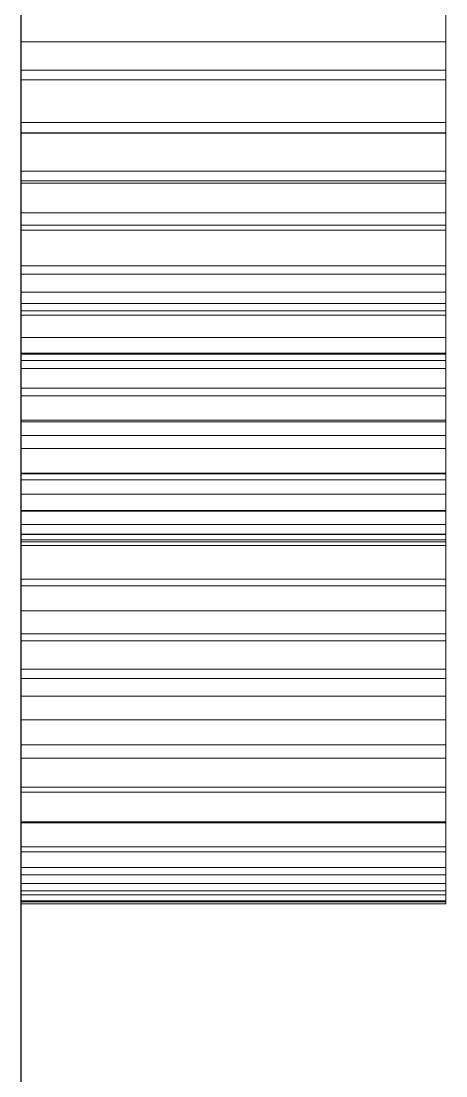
# Paper-space layout '01_三视图' of a CAD drawing. Header units: millimetres. Extents: x 8 to 451, y 8 to 289.
# Drawn here: x 157.5 to 157.64, y 208.4234 to 208.7708 of the extents above; entities that cross this region are included whole.
import ezdxf

# ---------------------------------------------------------------- set-up
doc = ezdxf.new("R2010")
doc.units = ezdxf.units.MM
doc.linetypes.add('WP_HIDDEN', pattern=[2.3, 1.5, -0.8])
doc.layers.add('HIDDEN', color=7, linetype='WP_HIDDEN', lineweight=13)
doc.layers.add('VISIBLE', color=7, linetype='CONTINUOUS', lineweight=25)

psp = doc.layouts.new('01_三视图')

# ---------------------------------------------------------------- linework, layer by layer
at = {"layer": 'HIDDEN'}
for points in [[(157.5, 208.76401), (157.5, 208.77956)], [(157.64, 208.77956), (157.64, 208.76401)], [(157.5, 208.7708), (157.5, 208.73742)], [(157.64, 208.73742), (157.64, 208.7708)], [(157.5, 208.75148), (157.5, 208.76401)], [(157.5, 208.76401), (157.64, 208.76401)], [(157.64, 208.76401), (157.64, 208.75148)], [(157.5, 208.75469), (157.5, 208.73386)], [(157.5, 208.72133), (157.5, 208.75469)], [(157.5, 208.75469), (157.64, 208.75469)], [(157.64, 208.73386), (157.64, 208.75469)], [(157.64, 208.75469), (157.64, 208.72133)], [(157.5, 208.73396), (157.5, 208.75148)], [(157.5, 208.75148), (157.64, 208.75148)], [(157.64, 208.75148), (157.64, 208.73396)], [(157.5, 208.73742), (157.5, 208.70766)], [(157.5, 208.73742), (157.64, 208.73742)], [(157.64, 208.70766), (157.64, 208.73742)], [(157.5, 208.71745), (157.5, 208.73396)], [(157.5, 208.73396), (157.64, 208.73396)], [(157.5, 208.73386), (157.5, 208.7182)], [(157.5, 208.73386), (157.64, 208.73386)], [(157.64, 208.73396), (157.64, 208.71745)], [(157.64, 208.7182), (157.64, 208.73386)], [(157.5, 208.69014), (157.5, 208.72133)], [(157.5, 208.72133), (157.64, 208.72133)], [(157.64, 208.72133), (157.64, 208.69014)], [(157.5, 208.7182), (157.5, 208.70363)], [(157.5, 208.7182), (157.64, 208.7182)], [(157.5, 208.70193), (157.5, 208.71745)], [(157.5, 208.71745), (157.64, 208.71745)], [(157.64, 208.70363), (157.64, 208.7182)], [(157.64, 208.71745), (157.64, 208.70193)], [(157.5, 208.70766), (157.5, 208.68152)], [(157.5, 208.70766), (157.64, 208.70766)], [(157.64, 208.68152), (157.64, 208.70766)], [(157.5, 208.70363), (157.5, 208.69017)], [(157.5, 208.70363), (157.64, 208.70363)], [(157.64, 208.69017), (157.64, 208.70363)], [(157.5, 208.68742), (157.5, 208.70193)], [(157.5, 208.70193), (157.64, 208.70193)], [(157.64, 208.70193), (157.64, 208.68742)], [(157.5, 208.69017), (157.5, 208.67781)], [(157.5, 208.69017), (157.64, 208.69017)], [(157.5, 208.67536), (157.5, 208.69014)], [(157.5, 208.69014), (157.64, 208.69014)], [(157.64, 208.67781), (157.64, 208.69017)], [(157.64, 208.69014), (157.64, 208.67536)], [(157.5, 208.6739), (157.5, 208.68742)], [(157.5, 208.68742), (157.64, 208.68742)], [(157.64, 208.68742), (157.64, 208.6739)], [(157.5, 208.68152), (157.5, 208.65899)], [(157.5, 208.68152), (157.64, 208.68152)], [(157.64, 208.65899), (157.64, 208.68152)], [(157.5, 208.67781), (157.5, 208.66654)], [(157.5, 208.67781), (157.64, 208.67781)], [(157.5, 208.66112), (157.5, 208.67536)], [(157.5, 208.67536), (157.64, 208.67536)], [(157.64, 208.66654), (157.64, 208.67781)], [(157.64, 208.67536), (157.64, 208.66112)], [(157.5, 208.66139), (157.5, 208.6739)], [(157.5, 208.6739), (157.64, 208.6739)], [(157.64, 208.6739), (157.64, 208.66139)], [(157.5, 208.66654), (157.5, 208.65638)], [(157.5, 208.66654), (157.64, 208.66654)], [(157.64, 208.65638), (157.64, 208.66654)], [(157.5, 208.64988), (157.5, 208.66139)], [(157.5, 208.66139), (157.64, 208.66139)], [(157.5, 208.64742), (157.5, 208.66112)], [(157.5, 208.66112), (157.64, 208.66112)], [(157.64, 208.66139), (157.64, 208.64988)], [(157.64, 208.66112), (157.64, 208.64742)], [(157.5, 208.65899), (157.5, 208.63881)], [(157.5, 208.65899), (157.64, 208.65899)], [(157.64, 208.63881), (157.64, 208.65899)], [(157.5, 208.65638), (157.5, 208.64732)], [(157.5, 208.65638), (157.64, 208.65638)], [(157.64, 208.64732), (157.64, 208.65638)], [(157.5, 208.63937), (157.5, 208.64988)], [(157.5, 208.64988), (157.64, 208.64988)], [(157.5, 208.63426), (157.5, 208.64742)], [(157.5, 208.64742), (157.64, 208.64742)], [(157.5, 208.64732), (157.5, 208.63937)], [(157.5, 208.64732), (157.64, 208.64732)], [(157.64, 208.64988), (157.64, 208.63937)], [(157.64, 208.64742), (157.64, 208.63426)], [(157.64, 208.63937), (157.64, 208.64732)], [(157.5, 208.62998), (157.5, 208.63937)], [(157.5, 208.63937), (157.64, 208.63937)], [(157.5, 208.63881), (157.5, 208.61972)], [(157.5, 208.63881), (157.64, 208.63881)], [(157.64, 208.62998), (157.64, 208.63937)], [(157.64, 208.61972), (157.64, 208.63881)], [(157.5, 208.62164), (157.5, 208.63426)], [(157.5, 208.63426), (157.64, 208.63426)], [(157.64, 208.63426), (157.64, 208.62164)], [(157.5, 208.62185), (157.5, 208.62998)], [(157.5, 208.62998), (157.64, 208.62998)], [(157.64, 208.62185), (157.64, 208.62998)], [(157.5, 208.61497), (157.5, 208.62185)], [(157.5, 208.62185), (157.64, 208.62185)], [(157.5, 208.60957), (157.5, 208.62164)], [(157.5, 208.62164), (157.64, 208.62164)], [(157.5, 208.61972), (157.5, 208.60172)], [(157.5, 208.61972), (157.64, 208.61972)], [(157.64, 208.61497), (157.64, 208.62185)], [(157.64, 208.62164), (157.64, 208.60957)], [(157.64, 208.60172), (157.64, 208.61972)], [(157.5, 208.60933), (157.5, 208.61497)], [(157.5, 208.61497), (157.64, 208.61497)], [(157.64, 208.60933), (157.64, 208.61497)], [(157.5, 208.59803), (157.5, 208.60957)], [(157.5, 208.60957), (157.64, 208.60957)], [(157.5, 208.60495), (157.5, 208.60933)], [(157.5, 208.60933), (157.64, 208.60933)], [(157.64, 208.60957), (157.64, 208.59803)], [(157.64, 208.60495), (157.64, 208.60933)], [(157.5, 208.60183), (157.5, 208.60495)], [(157.5, 208.60495), (157.64, 208.60495)], [(157.5, 208.59995), (157.5, 208.60183)], [(157.5, 208.60183), (157.64, 208.60183)], [(157.5, 208.60172), (157.5, 208.58481)], [(157.5, 208.60172), (157.64, 208.60172)], [(157.64, 208.60183), (157.64, 208.60495)], [(157.64, 208.59995), (157.64, 208.60183)], [(157.64, 208.58481), (157.64, 208.60172)], [(157.5, 208.59932), (157.5, 208.59995)], [(157.5, 208.59995), (157.64, 208.59995)], [(157.5, 208.59932), (157.64, 208.59932)], [(157.64, 208.59932), (157.64, 208.59995)], [(157.5, 208.58704), (157.5, 208.59803)], [(157.5, 208.59803), (157.64, 208.59803)], [(157.64, 208.59803), (157.64, 208.58704)], [(157.5, 208.57658), (157.5, 208.58704)], [(157.5, 208.58704), (157.64, 208.58704)], [(157.5, 208.58481), (157.5, 208.56899)], [(157.5, 208.58481), (157.64, 208.58481)], [(157.64, 208.58704), (157.64, 208.57658)], [(157.64, 208.56899), (157.64, 208.58481)], [(157.5, 208.56667), (157.5, 208.57658)], [(157.5, 208.57658), (157.64, 208.57658)], [(157.64, 208.57658), (157.64, 208.56667)], [(157.5, 208.56899), (157.5, 208.55425)], [(157.5, 208.56899), (157.64, 208.56899)], [(157.64, 208.55425), (157.64, 208.56899)], [(157.5, 208.5573), (157.5, 208.56667)], [(157.5, 208.56667), (157.64, 208.56667)], [(157.64, 208.56667), (157.64, 208.5573)], [(157.5, 208.54847), (157.5, 208.5573)], [(157.5, 208.5573), (157.64, 208.5573)], [(157.64, 208.5573), (157.64, 208.54847)], [(157.5, 208.55425), (157.5, 208.54061)], [(157.5, 208.55425), (157.64, 208.55425)], [(157.64, 208.54061), (157.64, 208.55425)], [(157.5, 208.53242), (157.5, 208.54847)], [(157.5, 208.54847), (157.64, 208.54847)], [(157.64, 208.54847), (157.64, 208.53242)], [(157.5, 208.54061), (157.5, 208.52805)], [(157.5, 208.54061), (157.64, 208.54061)], [(157.64, 208.52805), (157.64, 208.54061)], [(157.5, 208.51852), (157.5, 208.53242)], [(157.5, 208.53242), (157.64, 208.53242)], [(157.64, 208.53242), (157.64, 208.51852)], [(157.5, 208.52805), (157.5, 208.51679)], [(157.5, 208.52805), (157.64, 208.52805)], [(157.64, 208.51679), (157.64, 208.52805)], [(157.5, 208.50675), (157.5, 208.51852)], [(157.5, 208.51852), (157.64, 208.51852)], [(157.64, 208.51852), (157.64, 208.50675)], [(157.5, 208.51679), (157.5, 208.50703)], [(157.5, 208.51679), (157.64, 208.51679)], [(157.64, 208.50703), (157.64, 208.51679)], [(157.5, 208.50703), (157.5, 208.49877)], [(157.5, 208.50703), (157.64, 208.50703)], [(157.5, 208.49712), (157.5, 208.50675)], [(157.5, 208.50675), (157.64, 208.50675)], [(157.64, 208.49877), (157.64, 208.50703)], [(157.64, 208.50675), (157.64, 208.49712)], [(157.5, 208.49877), (157.5, 208.49201)], [(157.5, 208.49877), (157.64, 208.49877)], [(157.64, 208.49201), (157.64, 208.49877)], [(157.5, 208.48963), (157.5, 208.49712)], [(157.5, 208.49712), (157.64, 208.49712)], [(157.64, 208.49712), (157.64, 208.48963)], [(157.5, 208.49201), (157.5, 208.48676)], [(157.5, 208.49201), (157.64, 208.49201)], [(157.64, 208.48676), (157.64, 208.49201)], [(157.5, 208.48428), (157.5, 208.48963)], [(157.5, 208.48963), (157.64, 208.48963)], [(157.64, 208.48963), (157.64, 208.48428)], [(157.5, 208.48676), (157.5, 208.483)], [(157.5, 208.48676), (157.64, 208.48676)], [(157.5, 208.48107), (157.5, 208.48428)], [(157.5, 208.48428), (157.64, 208.48428)], [(157.64, 208.483), (157.64, 208.48676)], [(157.64, 208.48428), (157.64, 208.48107)], [(157.5, 208.483), (157.5, 208.48075)], [(157.5, 208.483), (157.64, 208.483)], [(157.5, 208.48), (157.5, 208.48107)], [(157.5, 208.48107), (157.64, 208.48107)], [(157.5, 208.48075), (157.5, 208.48)], [(157.5, 208.48075), (157.64, 208.48075)], [(157.64, 208.48075), (157.64, 208.483)], [(157.64, 208.48107), (157.64, 208.48)], [(157.64, 208.48), (157.64, 208.48075)], [(157.5, 208.48), (157.64, 208.48)]]:
    psp.add_lwpolyline(points, dxfattribs=at)
at = {"layer": 'VISIBLE'}
psp.add_lwpolyline([(157.5, 139.25), (157.5, 240.75)], dxfattribs=at)

doc.saveas('drawing.dxf')
